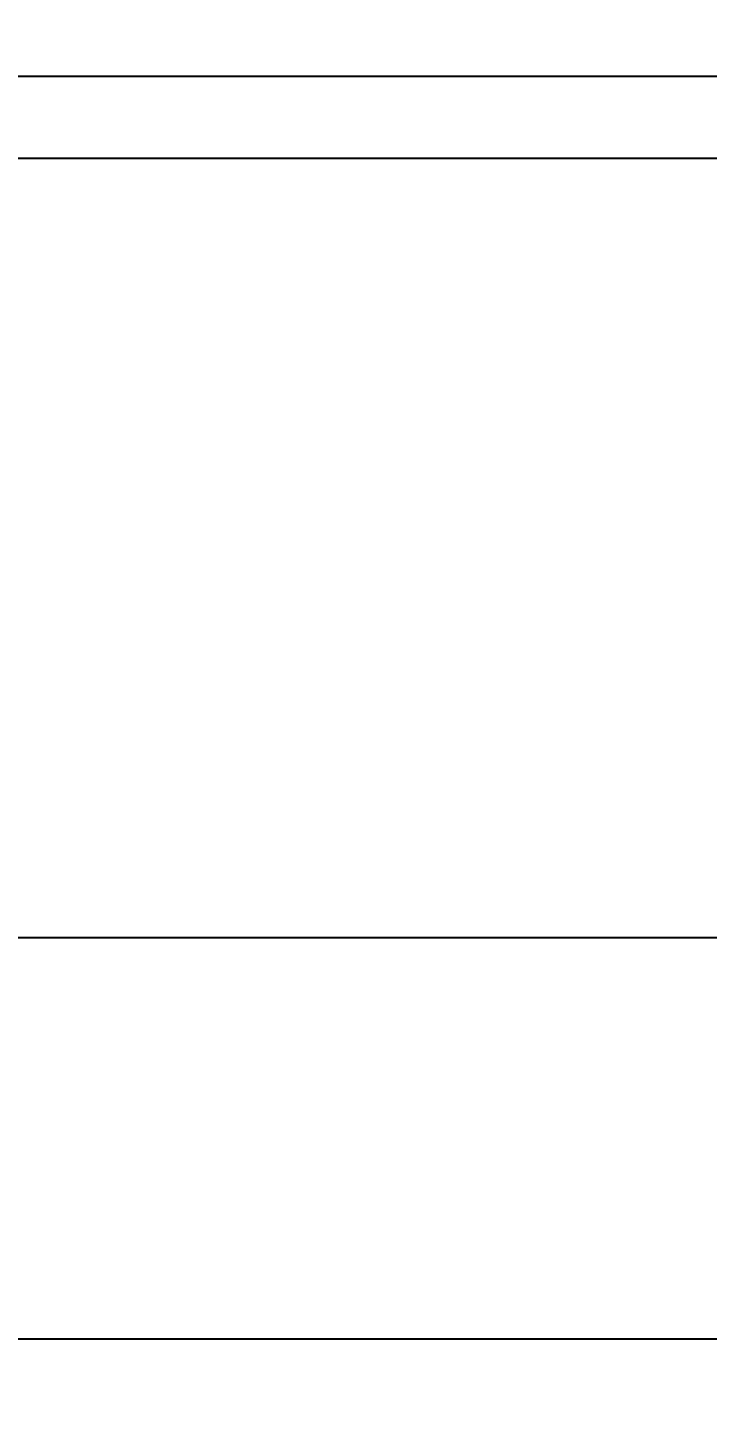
# Model space of a CAD drawing. Header units: millimetres. Extents: x 0 to 420, y 0 to 297.
# Drawn here: x 202.35 to 210.47, y 108.34 to 124.97 of the extents above; entities that cross this region are included whole.
import ezdxf

# ---------------------------------------------------------------- set-up
doc = ezdxf.new("R2010")
doc.units = ezdxf.units.MM
doc.header["$LTSCALE"] = 23.1
doc.layers.get('0').update_dxf_attribs({"linetype": 'CONTINUOUS'})
doc.layers.add('RUNDUNGEN', color=7, linetype='CONTINUOUS')
doc.layers.add('ZEICHNUNGSBEMASSUNGEN', color=7, linetype='CONTINUOUS')
doc.styles.get("Standard").update_dxf_attribs({"font": 'txt', "width": 0.7})
doc.dimstyles.new('DIMSTYLE_1', dxfattribs={"dimtxt": 3.5, "dimasz": 3.5, "dimexe": 0.18, "dimexo": 0.0625, "dimgap": 0.09, "dimtad": 1, "dimdec": 3, "dimlfac": 0.5, "dimdsep": 46, "dimtxsty": 'STANDARD', "dimblk": '_FILLED', "dimblk1": '_FILLED', "dimblk2": '_FILLED', "dimcen": 0.09, "dimclrt": 5, "dimadec": 0, "dimazin": 0, "dimtp": 0.3, "dimtm": 0.3, "dimtfac": 1, "dimtdec": 3, "dimtofl": 0, "dimtmove": 0, "dimatfit": 3, "dimldrblk": '_FILLED', "dimfxl": 1, "dimtolj": 1, "dimarcsym": 0})

# ---------------------------------------------------------------- blocks, each defined once
blk = doc.blocks.new('_FILLED')
at = {"color": 0, "linetype": 'BYBLOCK'}
blk.add_solid([(0, 0), (-1, 0.125), (-1, -0.125)], dxfattribs=at)
blk = doc.blocks.new('*D0')
at = {"layer": 'ZEICHNUNGSBEMASSUNGEN', "color": 2, "linetype": 'CONTINUOUS'}
for p, q in [((206.177, 150.394), (261.641, 150.394)), ((260.141, 150.394), (260.141, 109.844)), ((260.141, 69.294), (260.141, 109.844)), ((239.988, 69.294), (261.641, 69.294))]:
    blk.add_line(p, q, dxfattribs=at)
at = {"layer": 'ZEICHNUNGSBEMASSUNGEN', "color": 2, "linetype": 'CONTINUOUS', "xscale": 3.5, "yscale": 3.5, "zscale": 3.5}
for p, rotation in [((260.141, 150.394), 90), ((260.141, 69.294), 270)]:
    blk.add_blockref('_FILLED', p, dxfattribs=dict(at, rotation=rotation))
at = {"layer": 'ZEICHNUNGSBEMASSUNGEN', "color": 5, "linetype": 'CONTINUOUS', "insert": (255.736, 109.844), "char_height": 3.5, "width": 31, "attachment_point": 2, "rotation": 90, "line_spacing_factor": 0.9}
blk.add_mtext('\\Q15.0;40,55{\\Ftxt.shx;\\W1.000000;\\H3.500000; }[1.596]', dxfattribs=at)

msp = doc.modelspace()

# ---------------------------------------------------------------- linework, layer by layer
at = {"color": 7, "linetype": 'CONTINUOUS'}
msp.add_line((194.3882, 124.39416), (240.3882, 124.39416), dxfattribs=at)
at = {"layer": 'RUNDUNGEN', "color": 9, "linetype": 'CONTINUOUS'}
msp.add_line((196.25084, 123.41161), (210.68987, 123.41161), dxfattribs=at)
at = {"layer": 'RUNDUNGEN', "color": 7, "linetype": 'CONTINUOUS'}
for p, q in [((194.0882, 114.09416), (210.76286, 114.09416)), ((194.57848, 109.29416), (217.3882, 109.29416))]:
    msp.add_line(p, q, dxfattribs=at)

# ---------------------------------------------------------------- dimensions: what is measured, and where the dimension line sits
at = {"layer": 'ZEICHNUNGSBEMASSUNGEN', "color": 2, "linetype": 'CONTINUOUS'}
dim = msp.add_linear_dim(base=(260.14141, 69.29416), p1=(206.17741, 150.39416), p2=(239.9882, 69.29416), angle=270, dimstyle='DIMSTYLE_1', dxfattribs=at)
dim.commit()
dim.dimension.update_dxf_attribs({"geometry": '*D0', "text_midpoint": (259.0538, 106.71517), "dimtype": 160})

doc.saveas('drawing.dxf')
